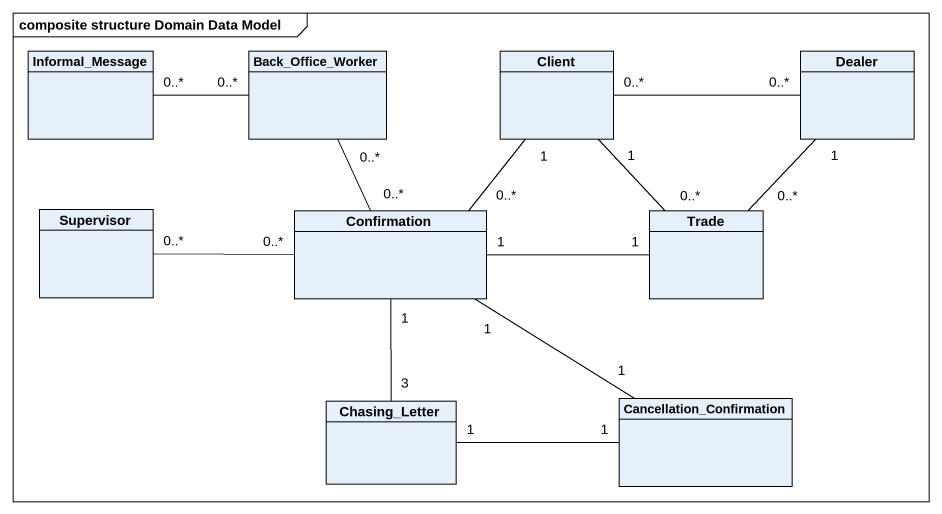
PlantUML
@startuml
mainframe composite structure Domain Data Model
hide circle
hide empty members
class Informal_Message
class Back_Office_Worker
class Client
class Dealer
class Supervisor
class Confirmation
class Trade
class Cancellation_Confirmation
class Chasing_Letter
Informal_Message "0..*" -right- "0..*" Back_Office_Worker
Back_Office_Worker "0..*" -- "0..*" Confirmation
Client "0..*" -right- "0..*" Dealer
Client "1" -- "0..*" Confirmation
Client "1" -- "0..*" Trade
Supervisor "0..*" -right- "0..*" Confirmation
Confirmation "1" -- "3" Chasing_Letter
Trade "0..*" -up- "1" Dealer
Trade "1" -left- "1" Confirmation
Cancellation_Confirmation "1" -left- "1" Confirmation
Cancellation_Confirmation "1" -left- "1" Chasing_Letter
@enduml
